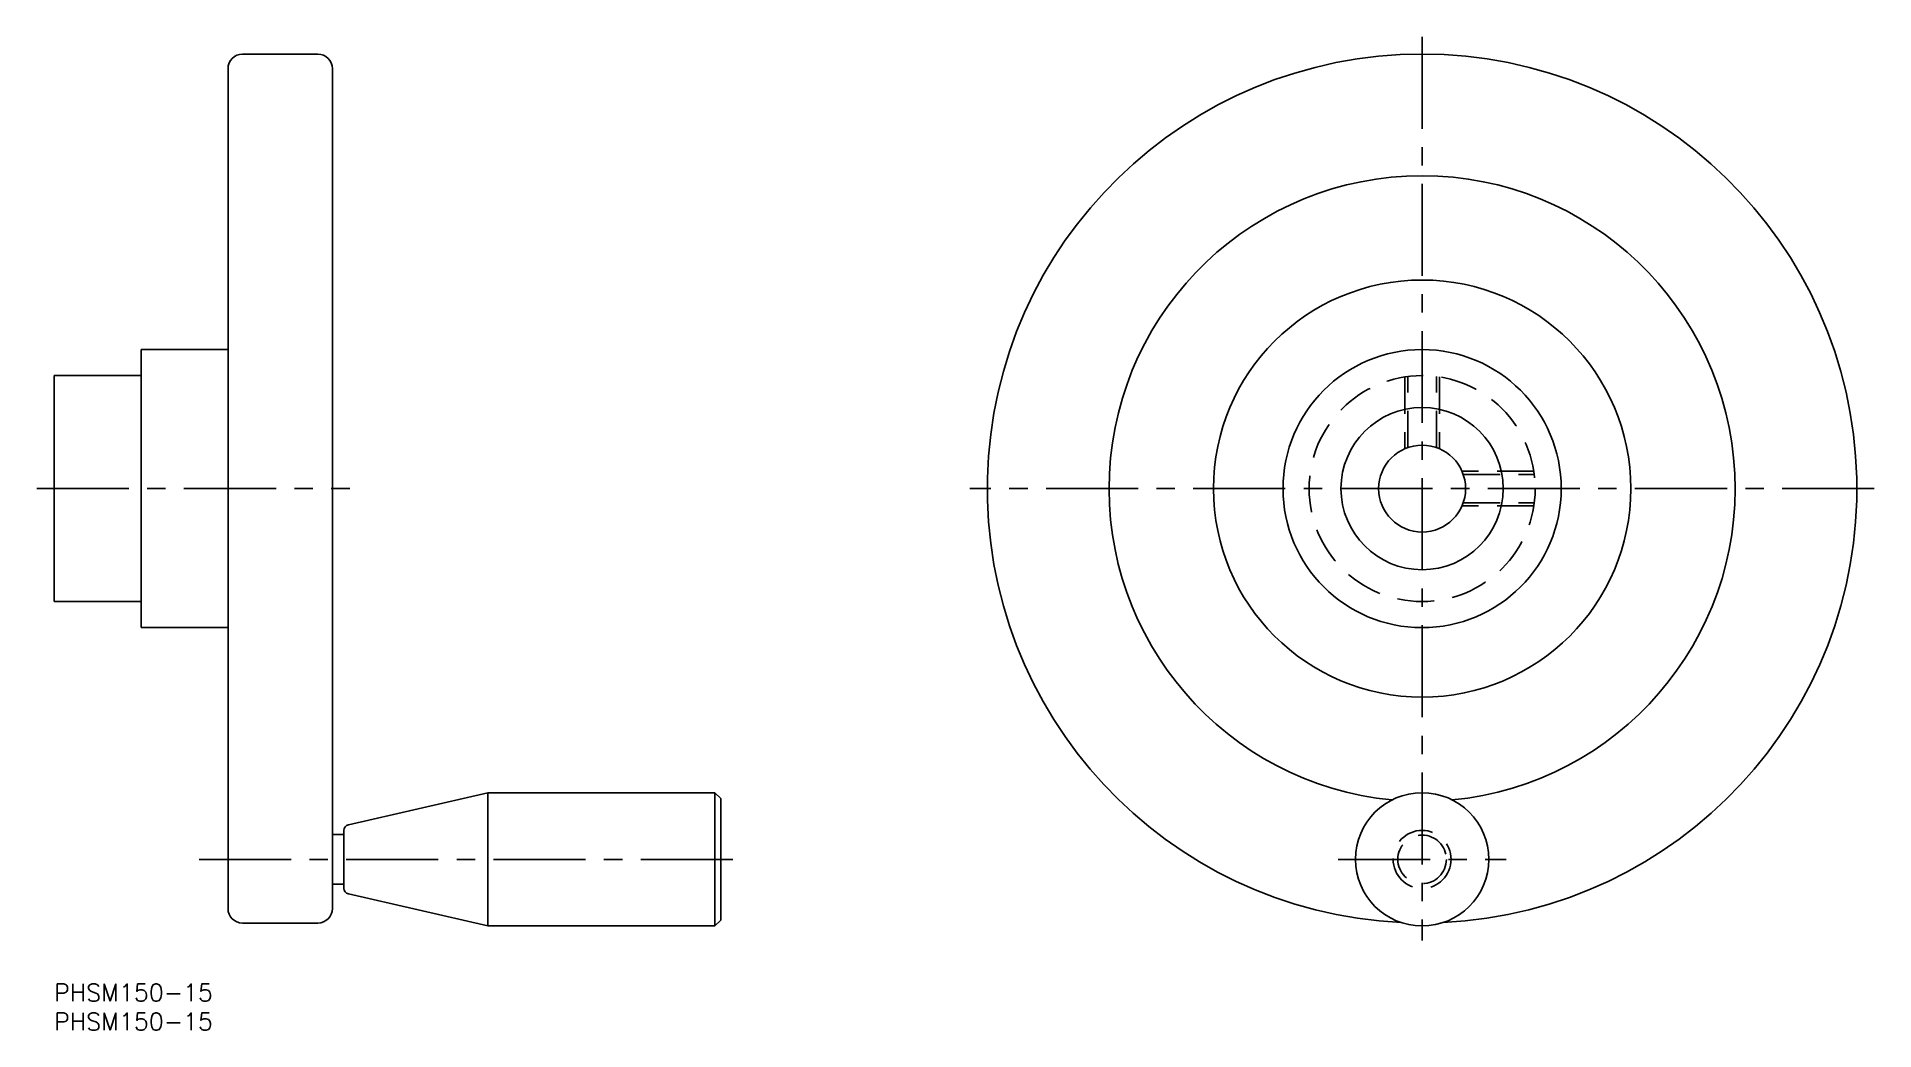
# Model space of a CAD drawing. Extents: x -3 to 314, y -8 to 164.
import ezdxf

# ---------------------------------------------------------------- set-up
doc = ezdxf.new("R2010")
doc.units = 0
doc.header["$LTSCALE"] = 0.5
doc.linetypes.add('CENTER', pattern=[50.8, 31.75, -6.35, 6.35, -6.35])
doc.linetypes.add('DASHED', pattern=[19.05, 12.7, -6.35])
for name, color, linetype in [('MSM_CENTER', 1, 'CENTER'), ('MSM_CONTINUOUS', 7, 'CONTINUOUS'), ('MSM_DASHED', 4, 'DASHED'), ('MSM_PART_NUMBER', 7, 'CONTINUOUS')]:
    doc.layers.add(name, color=color, linetype=linetype)
doc.styles.get("Standard").update_dxf_attribs({"font": 'txt.shx', "height": 3, "bigfont": 'bigfont.shx'})

# ---------------------------------------------------------------- blocks, each defined once
blk = doc.blocks.new('*U2')
at = {"layer": 'MSM_PART_NUMBER'}
blk.add_text('PHSM150-15', height=3, dxfattribs=at).set_placement((0, -3))
blk = doc.blocks.new('*U3')
at = {"layer": 'MSM_PART_NUMBER'}
blk.add_text('PHSM150-15', height=3, dxfattribs=at).set_placement((0, -8))

msp = doc.modelspace()

# ---------------------------------------------------------------- linework, layer by layer
at = {"layer": 'MSM_CENTER'}
for p, q in [((236, 163.5), (236, 7.5)), ((-3, 85.5), (51, 85.5)), ((314, 85.5), (158, 85.5)), ((25, 21.5), (118, 21.5)), ((221.5, 21.5), (250.5, 21.5))]:
    msp.add_line(p, q, dxfattribs=at)
at = {"layer": 'MSM_CONTINUOUS'}
for p, q in [((45.5, 160.5), (32.5, 160.5)), ((30, 158), (30, 13)), ((48, 13), (48, 158)), ((15, 109.5), (15, 61.5)), ((15, 109.5), (30, 109.5)), ((0, 105), (0, 66)), ((0, 105), (15, 105)), ((0, 66), (15, 66)), ((15, 61.5), (30, 61.5)), ((50.78, 27.47), (74.8, 33)), ((74.8, 33), (114, 33)), ((74.8, 33), (74.8, 10)), ((114, 33), (114, 10)), ((114, 33), (115, 32)), ((115, 32), (115, 11)), ((48, 25.8), (50, 25.8)), ((50, 16.5), (50, 26.5)), ((50, 17.2), (48, 17.2)), ((74.8, 10), (50.78, 15.53)), ((32.5, 10.5), (45.5, 10.5)), ((114, 10), (74.8, 10)), ((115, 11), (114, 10))]:
    msp.add_line(p, q, dxfattribs=at)
for centre, radius in [((236, 85.5), 36), ((236, 85.5), 24), ((236, 85.5), 14), ((236, 85.5), 7.5), ((236, 21.5), 11.5)]:
    msp.add_circle(centre, radius, dxfattribs=at)
for centre, radius, start, end in [((32.5, 158), 2.5, 90, 180), ((45.5, 158), 2.5, 360, 90), ((236, 85.5), 75, 272.7741, 267.2259), ((236, 85.5), 54, 275.5369, 264.4631), ((51, 26.5), 1, 102.9525, 180), ((51, 16.5), 1, 180, 257.0475), ((32.5, 13), 2.5, 180, 270), ((45.5, 13), 2.5, 270, 0)]:
    msp.add_arc(centre, radius, start, end, dxfattribs=at)
at = {"layer": 'MSM_DASHED'}
for p, q in [((233, 104.77), (233, 92.37)), ((233.54, 92.59), (233.54, 104.84)), ((238.46, 92.59), (238.46, 104.84)), ((239, 104.77), (239, 92.37)), ((255.27, 88.5), (242.87, 88.5)), ((243.09, 87.96), (255.34, 87.96)), ((255.27, 82.5), (242.87, 82.5)), ((243.09, 83.04), (255.34, 83.04))]:
    msp.add_line(p, q, dxfattribs=at)
for centre, radius in [((236, 85.5), 19.5), ((236, 21.5), 5), ((236, 21.5), 4.19)]:
    msp.add_circle(centre, radius, dxfattribs=at)

# ---------------------------------------------------------------- block references
at = {"layer": 'MSM_CONTINUOUS'}
for name in ['*U2', '*U3']:
    msp.add_blockref(name, (0, 0), dxfattribs=at)

doc.saveas('drawing.dxf')
